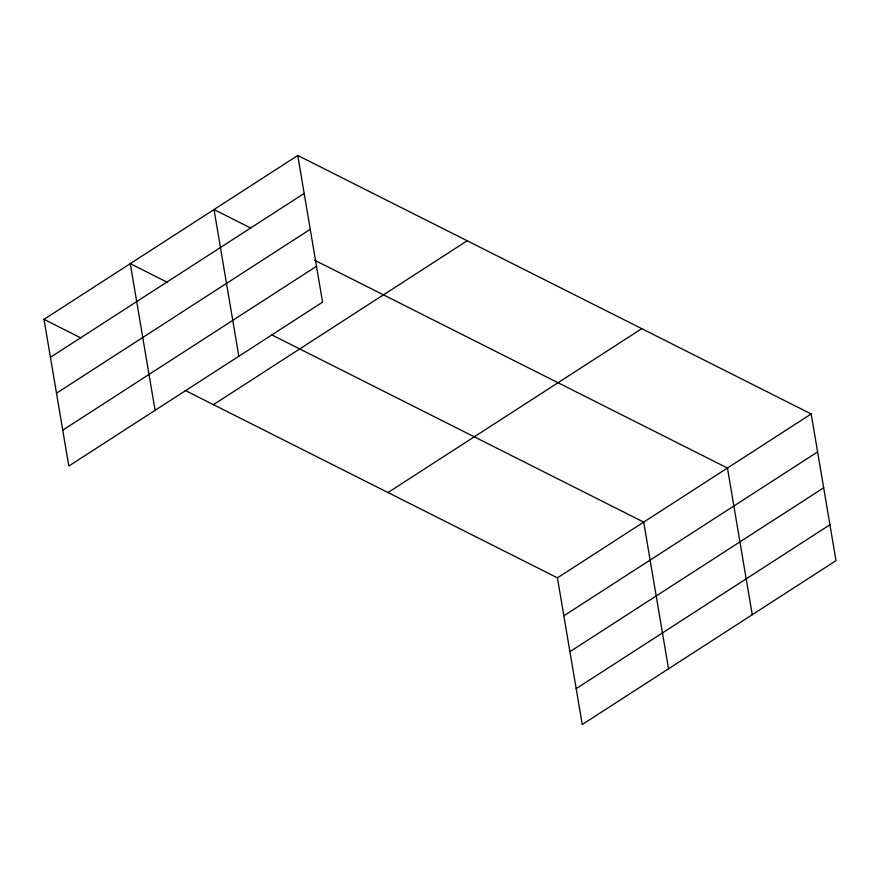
<?xml version="1.0" encoding="UTF-8"?>
<svg xmlns="http://www.w3.org/2000/svg" width="880" height="880" viewBox="0 0 880 880"><rect width="100%" height="100%" fill="white"/><g stroke="black" fill="none" stroke-linecap="round" stroke-linejoin="round"><path stroke-width="1.32" d="M297.759 155.474L322.564 302.159L68.816 466.048L44 319.352L297.759 155.474L811.184 413.952L836 560.648L582.241 724.526L557.436 577.841L185.196 390.434M50.424 357.313L304.172 193.435M56.485 393.195L310.244 229.317M62.744 430.166L316.503 266.288M213.433 404.657L467.192 240.768M388.003 492.536L641.751 328.658M557.436 577.841L811.184 413.952M563.849 615.802L817.608 451.913M569.921 651.684L823.68 487.795M576.18 688.644L829.928 524.766M250.855 228.096L214.016 209.55L238.832 356.246M314.699 260.238L727.452 468.039L752.257 614.724M167.112 282.183L130.273 263.637L155.089 410.322M271.469 334.719L643.709 522.115L668.525 668.811M44 319.352L80.828 337.898"/></g></svg>
